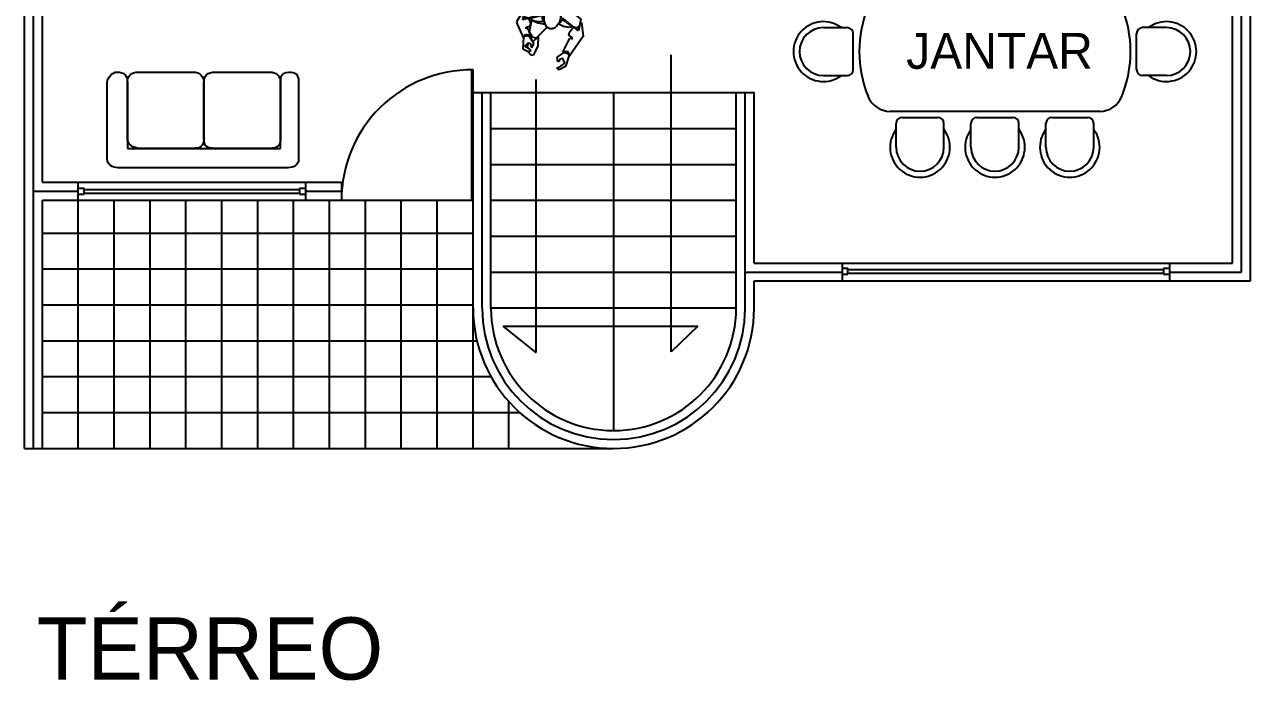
# Model space of a CAD drawing. Header units: millimetres. Extents: x 686.5 to 717.1, y 236.1 to 261.6.
# Drawn here: x 688.889 to 691.452, y 236.112 to 237.483 of the extents above; entities that cross this region are included whole.
import ezdxf

# ---------------------------------------------------------------- set-up
doc = ezdxf.new("R2010")
doc.units = ezdxf.units.MM
doc.linetypes.add('ACAD_ISO04W100', pattern=[30.5, 24, -3, 0.5, -3])
for name, color, linetype in [('3', 1, 'Continuous'), ('EJE', 4, 'ACAD_ISO04W100'), ('ESCALERAS', 5, 'Continuous'), ('LETREROS', 31, 'Continuous'), ('MUE', 2, 'Continuous'), ('MURO1', 3, 'Continuous'), ('PUERTAS', 191, 'Continuous'), ('VENTANAS', 111, 'Continuous')]:
    doc.layers.add(name, color=color, linetype=linetype)

# ---------------------------------------------------------------- blocks, each defined once
blk = doc.blocks.new('PERSON')
at = {"layer": '3', "color": 2, "linetype": 'Continuous'}
for p, q in [((-0.267, 0.155), (-0.255, 0.255)), ((-0.255, 0.255), (-0.208, 0.292)), ((-0.208, 0.267), (-0.243, 0.23)), ((-0.243, 0.23), (-0.22, 0.192)), ((-0.208, 0.292), (-0.184, 0.28)), ((-0.184, 0.28), (-0.208, 0.267)), ((-0.196, 0.217), (-0.184, 0.23)), ((-0.196, 0.205), (-0.196, 0.217)), ((-0.184, 0.23), (-0.172, 0.192)), ((0.006, 0.13), (0.03, 0.217)), ((0.03, 0.217), (0.042, 0.217)), ((0.042, 0.217), (0.065, 0.205)), ((-0.338, 0.005), (-0.267, 0.167)), ((-0.267, 0.167), (-0.255, 0.13)), ((-0.243, 0.142), (-0.267, 0.155)), ((-0.255, 0.13), (-0.232, 0.13)), ((-0.208, 0.142), (-0.243, 0.017)), ((-0.22, 0.142), (-0.243, 0.142)), ((-0.232, 0.13), (-0.208, 0.142)), ((-0.22, 0.192), (-0.196, 0.205)), ((-0.172, 0.192), (-0.22, 0.142)), ((0.018, 0.055), (0.006, 0.13)), ((0.053, 0.105), (0.018, 0.055)), ((0.053, 0.155), (0.042, 0.117)), ((0.042, 0.117), (0.089, 0.067)), ((0.077, 0.192), (0.053, 0.18)), ((0.053, 0.18), (0.077, 0.167)), ((0.065, 0.142), (0.053, 0.155)), ((0.089, 0.067), (0.053, 0.105)), ((0.065, 0.205), (0.072, 0.19)), ((0.065, 0.13), (0.065, 0.142)), ((0.089, 0.117), (0.065, 0.13)), ((0.125, 0.18), (0.077, 0.192)), ((0.077, 0.167), (0.113, 0.155)), ((0.084, 0.165), (0.089, 0.155)), ((0.113, 0.155), (0.089, 0.117)), ((0.089, 0.155), (0.089, 0.117)), ((0.137, 0.08), (0.125, 0.18)), ((-0.35, -0.02), (-0.338, 0.005)), ((-0.267, 0.017), (-0.255, 0.005)), ((-0.243, 0.017), (-0.267, 0.017)), ((-0.255, 0.005), (-0.232, -0.008)), ((0.006, 0.03), (-0.041, -0.039)), ((0.03, 0.067), (0.006, 0.03)), ((0.065, 0.067), (0.03, 0.067)), ((0.101, 0.03), (0.065, 0.067)), ((0.077, 0.067), (0.113, 0.005)), ((0.101, 0.055), (0.077, 0.067)), ((0.089, 0.067), (0.113, 0.067)), ((0.125, 0.055), (0.101, 0.055)), ((0.101, -0.07), (0.101, 0.03)), ((0.113, 0.067), (0.137, 0.08)), ((0.113, 0.005), (0.137, 0.005)), ((0.137, 0.092), (0.125, 0.055)), ((0.137, 0.005), (0.125, -0.008)), ((0.208, -0.008), (0.137, 0.092)), ((-0.315, -0.133), (-0.35, -0.02)), ((-0.291, -0.083), (-0.315, -0.133)), ((-0.303, -0.158), (-0.303, -0.058)), ((-0.303, -0.058), (-0.16, -0.133)), ((-0.255, -0.083), (-0.291, -0.083)), ((-0.232, -0.033), (-0.255, -0.083)), ((-0.243, -0.083), (-0.22, -0.07)), ((-0.16, -0.12), (-0.243, -0.083)), ((-0.232, -0.008), (-0.232, -0.033)), ((-0.22, -0.07), (-0.172, -0.07)), ((-0.172, -0.07), (-0.125, -0.083)), ((-0.125, -0.083), (-0.148, -0.108)), ((-0.019, -0.058), (0.053, -0.058)), ((0.042, -0.07), (-0.006, -0.083)), ((-0.006, -0.083), (0.018, -0.108)), ((0.03, -0.133), (0.172, -0.058)), ((0.03, -0.12), (0.113, -0.083)), ((0.089, -0.07), (0.042, -0.07)), ((0.053, -0.058), (0.101, -0.07)), ((0.113, -0.083), (0.089, -0.07)), ((0.125, -0.008), (0.101, -0.02)), ((0.101, -0.02), (0.101, -0.045)), ((0.101, -0.045), (0.125, -0.083)), ((0.125, -0.083), (0.16, -0.083)), ((0.16, -0.083), (0.184, -0.133)), ((0.172, -0.058), (0.172, -0.158)), ((0.184, -0.133), (0.22, -0.033)), ((0.22, -0.033), (0.208, -0.008)), ((-0.303, -0.158), (-0.303, -0.158)), ((-0.16, -0.233), (-0.303, -0.158)), ((-0.232, -0.295), (-0.255, -0.195)), ((-0.255, -0.195), (-0.232, -0.195)), ((-0.232, -0.195), (-0.16, -0.245)), ((-0.148, -0.12), (-0.16, -0.12)), ((-0.16, -0.133), (-0.137, -0.133)), ((-0.137, -0.108), (-0.148, -0.12)), ((-0.148, -0.108), (-0.137, -0.108)), ((-0.137, -0.133), (-0.125, -0.208)), ((-0.006, -0.208), (0.006, -0.133)), ((-0.006, -0.258), (0.113, -0.195)), ((0.006, -0.108), (0.018, -0.12)), ((0.018, -0.108), (0.006, -0.108)), ((0.006, -0.133), (0.03, -0.133)), ((0.018, -0.12), (0.03, -0.12)), ((0.172, -0.158), (0.03, -0.233)), ((0.113, -0.195), (0.077, -0.27)), ((0.172, -0.158), (0.172, -0.158)), ((-0.232, -0.27), (-0.208, -0.37)), ((-0.184, -0.32), (-0.232, -0.27)), ((-0.137, -0.308), (-0.232, -0.295)), ((-0.077, -0.283), (-0.184, -0.32)), ((0.03, -0.233), (-0.16, -0.233)), ((-0.16, -0.245), (-0.006, -0.258)), ((-0.065, -0.27), (-0.137, -0.308)), ((-0.137, -0.408), (-0.077, -0.283)), ((-0.125, -0.208), (-0.089, -0.233)), ((-0.089, -0.233), (-0.03, -0.233)), ((-0.006, -0.283), (-0.065, -0.27)), ((-0.03, -0.233), (-0.006, -0.208)), ((0.077, -0.27), (-0.006, -0.283)), ((-0.208, -0.37), (-0.172, -0.408)), ((-0.172, -0.408), (-0.137, -0.408))]:
    blk.add_line(p, q, dxfattribs=at)
for centre, radius, start, end in [((0.004, -0.133), 0.141, 163.6556, 180), ((-0.03, -0.123), 0.105, 144.7016, 163.6556), ((-0.052, -0.107), 0.0785, 120.3297, 144.7016), ((-0.066, -0.084), 0.0511, 90, 120.3297), ((-0.066, -0.084), 0.0511, 59.6703, 90), ((-0.08, -0.107), 0.0785, 35.2984, 59.6703), ((-0.101, -0.123), 0.105, 16.3444, 35.2984), ((-0.136, -0.133), 0.141, 360, 16.3444), ((0.004, -0.133), 0.141, 180, 196.3444), ((-0.03, -0.143), 0.105, 196.3444, 215.2984), ((-0.052, -0.159), 0.0785, 215.2984, 239.6703), ((-0.08, -0.159), 0.0785, 300.3297, 324.7016), ((-0.101, -0.143), 0.105, 324.7016, 343.6556), ((-0.136, -0.133), 0.141, 343.6556, 0), ((-0.066, -0.182), 0.0511, 239.6703, 270), ((-0.066, -0.182), 0.0511, 270, 300.3297)]:
    blk.add_arc(centre, radius, start, end, dxfattribs=at)
blk = doc.blocks.new('COMEDOR1')
at = {"layer": '3', "color": 2}
for p, q in [((-0.837, 0.826), (-0.837, 0.626)), ((-0.437, 0.826), (-0.437, 0.626)), ((-0.211, 0.826), (-0.211, 0.626)), ((0.189, 0.826), (0.189, 0.626)), ((0.415, 0.826), (0.415, 0.626)), ((0.815, 0.826), (0.815, 0.626)), ((0.865, 0.526), (-0.887, 0.526)), ((-0.787, 0.576), (-0.487, 0.576)), ((-0.161, 0.576), (0.139, 0.576)), ((0.465, 0.576), (0.765, 0.576)), ((-1.445, 0.226), (-1.245, 0.226)), ((1.423, 0.226), (1.223, 0.226)), ((-1.195, -0.124), (-1.195, 0.176)), ((1.173, -0.124), (1.173, 0.176)), ((-1.445, -0.174), (-1.245, -0.174)), ((1.423, -0.174), (1.223, -0.174)), ((0.865, -0.474), (-0.887, -0.474)), ((-0.837, -0.774), (-0.837, -0.574)), ((-0.787, -0.524), (-0.487, -0.524)), ((-0.437, -0.774), (-0.437, -0.574)), ((-0.211, -0.774), (-0.211, -0.574)), ((-0.161, -0.524), (0.139, -0.524)), ((0.189, -0.774), (0.189, -0.574)), ((0.415, -0.774), (0.415, -0.574)), ((0.465, -0.524), (0.765, -0.524)), ((0.815, -0.774), (0.815, -0.574))]:
    blk.add_line(p, q, dxfattribs=at)
for centre, radius, start, end in [((-0.637, 0.826), 0.25, 323.1301, 216.8699), ((-0.637, 0.826), 0.2, 360, 180), ((-0.011, 0.826), 0.25, 323.1301, 216.8699), ((-0.011, 0.826), 0.2, 360, 180), ((0.615, 0.826), 0.25, 323.1301, 216.8699), ((0.615, 0.826), 0.2, 360, 180), ((-0.787, 0.626), 0.05, 180, 270), ((-0.487, 0.626), 0.05, 270, 360), ((-0.161, 0.626), 0.05, 180, 270), ((0.139, 0.626), 0.05, 270, 360), ((0.465, 0.626), 0.05, 180, 270), ((0.765, 0.626), 0.05, 270, 360), ((-0.887, 0.326), 0.2, 90, 157.9757), ((0.865, 0.326), 0.2, 22.0243, 90), ((-0.145, 0.026), 1, 157.9757, 202.0243), ((0.123, 0.026), 1, 337.9757, 22.0243), ((-1.445, 0.026), 0.25, 53.1301, 306.8699), ((-1.445, 0.026), 0.2, 90, 270), ((-1.245, 0.176), 0.05, 360, 90), ((1.223, 0.176), 0.05, 90, 180), ((1.423, 0.026), 0.25, 233.1301, 126.8699), ((1.423, 0.026), 0.2, 270, 90), ((-1.245, -0.124), 0.05, 270, 360), ((1.223, -0.124), 0.05, 180, 270), ((-0.887, -0.274), 0.2, 202.0243, 270), ((0.865, -0.274), 0.2, 270, 337.9757), ((-0.787, -0.574), 0.05, 90, 180), ((-0.487, -0.574), 0.05, 360, 90), ((-0.161, -0.574), 0.05, 90, 180), ((0.139, -0.574), 0.05, 360, 90), ((0.465, -0.574), 0.05, 90, 180), ((0.765, -0.574), 0.05, 360, 90), ((-0.637, -0.774), 0.25, 143.1301, 36.8699), ((-0.011, -0.774), 0.25, 143.1301, 36.8699), ((0.615, -0.774), 0.25, 143.1301, 36.8699), ((-0.637, -0.774), 0.2, 180, 360), ((-0.011, -0.774), 0.2, 180, 360), ((0.615, -0.774), 0.2, 180, 360)]:
    blk.add_arc(centre, radius, start, end, dxfattribs=at)
blk = doc.blocks.new('SILLON2')
at = {"color": 2}
for p, q in [((-0.746, 0.51), (-0.731, 0.515)), ((-0.746, 0.51), (-0.731, 0.515)), ((-0.731, 0.515), (-0.713, 0.518)), ((-0.731, 0.515), (-0.713, 0.518)), ((-0.713, 0.518), (-0.695, 0.52)), ((-0.713, 0.518), (-0.695, 0.52)), ((-0.695, 0.52), (0.728, 0.52)), ((-0.695, 0.52), (-0.695, 0.52)), ((-0.695, 0.52), (0.728, 0.52)), ((0.728, 0.52), (0.745, 0.518)), ((0.728, 0.52), (0.745, 0.518)), ((0.745, 0.518), (0.76, 0.515)), ((0.745, 0.518), (0.76, 0.515)), ((0.76, 0.515), (0.775, 0.51)), ((0.76, 0.515), (0.775, 0.51)), ((-0.783, 0.449), (-0.782, 0.464)), ((-0.783, 0.449), (-0.782, 0.464)), ((-0.783, -0.2), (-0.783, 0.449)), ((-0.783, -0.2), (-0.783, 0.449)), ((-0.782, 0.464), (-0.777, 0.479)), ((-0.782, 0.464), (-0.777, 0.479)), ((-0.777, 0.479), (-0.77, 0.491)), ((-0.777, 0.479), (-0.77, 0.491)), ((-0.77, 0.491), (-0.758, 0.501)), ((-0.77, 0.491), (-0.758, 0.501)), ((-0.758, 0.501), (-0.746, 0.51)), ((-0.758, 0.501), (-0.746, 0.51)), ((0.775, 0.51), (0.788, 0.501)), ((0.775, 0.51), (0.788, 0.501)), ((0.788, 0.501), (0.8, 0.491)), ((0.788, 0.501), (0.8, 0.491)), ((0.8, 0.491), (0.808, 0.479)), ((0.8, 0.491), (0.808, 0.479)), ((0.808, 0.479), (0.815, 0.464)), ((0.808, 0.479), (0.815, 0.464)), ((0.815, 0.464), (0.817, 0.449)), ((0.815, 0.464), (0.817, 0.449)), ((0.817, 0.449), (0.817, -0.192)), ((0.817, 0.449), (0.817, 0.449)), ((0.817, 0.449), (0.817, -0.192)), ((-0.633, 0.359), (-0.633, 0.359)), ((0.648, 0.359), (-0.633, 0.359)), ((-0.633, 0.359), (-0.633, -0.192)), ((-0.633, 0.359), (-0.633, -0.192)), ((0.648, 0.359), (-0.633, 0.359)), ((-0.631, 0.295), (-0.626, 0.314)), ((-0.631, 0.295), (-0.626, 0.314)), ((-0.626, 0.314), (-0.618, 0.331)), ((-0.626, 0.314), (-0.618, 0.331)), ((-0.618, 0.331), (-0.608, 0.342)), ((-0.618, 0.331), (-0.608, 0.342)), ((-0.608, 0.342), (-0.594, 0.351)), ((-0.608, 0.342), (-0.594, 0.351)), ((-0.594, 0.351), (-0.579, 0.356)), ((-0.594, 0.351), (-0.579, 0.356)), ((-0.579, 0.356), (-0.562, 0.357)), ((-0.579, 0.356), (-0.562, 0.357)), ((-0.562, 0.357), (-0.544, 0.359)), ((-0.562, 0.357), (-0.544, 0.359)), ((-0.544, 0.359), (-0.544, 0.359)), ((-0.544, 0.359), (-0.09, 0.359)), ((-0.544, 0.359), (-0.09, 0.359)), ((-0.09, 0.359), (-0.065, 0.357)), ((-0.09, 0.359), (-0.065, 0.357)), ((-0.065, 0.357), (-0.045, 0.356)), ((-0.065, 0.357), (-0.045, 0.356)), ((-0.045, 0.356), (-0.027, 0.351)), ((-0.045, 0.356), (-0.027, 0.351)), ((-0.027, 0.351), (-0.013, 0.342)), ((-0.027, 0.351), (-0.013, 0.342)), ((-0.013, 0.342), (-0.003, 0.331)), ((-0.013, 0.342), (-0.003, 0.331)), ((-0.003, 0.331), (0.003, 0.314)), ((-0.003, 0.331), (0.003, 0.314)), ((0.003, 0.314), (0.007, 0.295)), ((0.003, 0.314), (0.007, 0.295)), ((0.01, 0.295), (0.015, 0.314)), ((0.01, 0.295), (0.015, 0.314)), ((0.015, 0.314), (0.022, 0.331)), ((0.015, 0.314), (0.022, 0.331)), ((0.022, 0.331), (0.033, 0.342)), ((0.022, 0.331), (0.033, 0.342)), ((0.033, 0.342), (0.045, 0.351)), ((0.033, 0.342), (0.045, 0.351)), ((0.045, 0.351), (0.06, 0.356)), ((0.045, 0.351), (0.06, 0.356)), ((0.06, 0.356), (0.079, 0.357)), ((0.06, 0.356), (0.079, 0.357)), ((0.079, 0.357), (0.097, 0.359)), ((0.079, 0.357), (0.097, 0.359)), ((0.097, 0.359), (0.097, 0.359)), ((0.097, 0.359), (0.551, 0.359)), ((0.097, 0.359), (0.551, 0.359)), ((0.551, 0.359), (0.567, 0.357)), ((0.551, 0.359), (0.567, 0.357)), ((0.567, 0.357), (0.584, 0.352)), ((0.567, 0.357), (0.584, 0.352)), ((0.584, 0.352), (0.601, 0.346)), ((0.584, 0.352), (0.601, 0.346)), ((0.601, 0.346), (0.616, 0.334)), ((0.601, 0.346), (0.616, 0.334)), ((0.616, 0.334), (0.629, 0.322)), ((0.616, 0.334), (0.629, 0.322)), ((0.629, 0.322), (0.639, 0.307)), ((0.629, 0.322), (0.639, 0.307)), ((0.648, -0.192), (0.648, 0.359)), ((0.648, -0.192), (0.648, 0.359)), ((-0.633, 0.27), (-0.631, 0.295)), ((-0.633, 0.27), (-0.631, 0.295)), ((-0.633, -0.192), (-0.633, 0.27)), ((-0.633, -0.192), (-0.633, 0.27)), ((0.007, 0.295), (0.008, 0.27)), ((0.007, 0.295), (0.008, 0.27)), ((0.008, 0.27), (0.01, 0.295)), ((0.008, 0.27), (0.01, 0.295)), ((0.008, 0.27), (0.008, -0.192)), ((0.008, 0.27), (0.008, 0.27)), ((0.008, 0.27), (0.008, -0.192)), ((0.008, -0.192), (0.008, 0.27)), ((0.008, -0.192), (0.008, 0.27)), ((0.639, 0.307), (0.646, 0.289)), ((0.639, 0.307), (0.646, 0.289)), ((0.646, 0.289), (0.648, 0.27)), ((0.646, 0.289), (0.648, 0.27)), ((0.648, 0.27), (0.648, -0.192)), ((0.648, 0.27), (0.648, 0.27)), ((0.648, 0.27), (0.648, -0.192)), ((-0.783, -0.2), (-0.783, -0.2)), ((-0.782, -0.222), (-0.783, -0.2)), ((-0.782, -0.222), (-0.783, -0.2)), ((-0.633, -0.203), (-0.634, -0.217)), ((-0.633, -0.203), (-0.634, -0.217)), ((-0.633, -0.192), (-0.633, -0.192)), ((-0.631, -0.21), (-0.633, -0.192)), ((-0.631, -0.21), (-0.633, -0.192)), ((-0.633, -0.192), (-0.633, -0.203)), ((-0.633, -0.192), (-0.633, -0.203)), ((0.008, -0.192), (0.007, -0.21)), ((0.008, -0.192), (0.007, -0.21)), ((0.008, -0.192), (0.008, -0.192)), ((0.01, -0.21), (0.008, -0.192)), ((0.01, -0.21), (0.008, -0.192)), ((0.648, -0.192), (0.646, -0.21)), ((0.648, -0.192), (0.646, -0.21)), ((0.648, -0.192), (0.648, -0.192)), ((0.649, -0.21), (0.648, -0.192)), ((0.649, -0.21), (0.648, -0.192)), ((0.817, -0.192), (0.815, -0.208)), ((0.817, -0.192), (0.815, -0.208)), ((-0.778, -0.238), (-0.782, -0.222)), ((-0.778, -0.238), (-0.782, -0.222)), ((-0.772, -0.252), (-0.778, -0.238)), ((-0.772, -0.252), (-0.778, -0.238)), ((-0.768, -0.259), (-0.772, -0.252)), ((-0.768, -0.259), (-0.772, -0.252)), ((-0.763, -0.264), (-0.768, -0.259)), ((-0.763, -0.264), (-0.768, -0.259)), ((-0.751, -0.272), (-0.763, -0.264)), ((-0.751, -0.272), (-0.763, -0.264)), ((-0.738, -0.277), (-0.751, -0.272)), ((-0.738, -0.277), (-0.751, -0.272)), ((-0.721, -0.279), (-0.738, -0.277)), ((-0.721, -0.279), (-0.738, -0.277)), ((-0.703, -0.28), (-0.721, -0.279)), ((-0.703, -0.28), (-0.721, -0.279)), ((-0.679, -0.277), (-0.703, -0.28)), ((-0.679, -0.277), (-0.703, -0.28)), ((-0.663, -0.27), (-0.679, -0.277)), ((-0.663, -0.27), (-0.679, -0.277)), ((-0.656, -0.265), (-0.663, -0.27)), ((-0.656, -0.265), (-0.663, -0.27)), ((-0.649, -0.259), (-0.656, -0.265)), ((-0.649, -0.259), (-0.656, -0.265)), ((-0.641, -0.247), (-0.649, -0.259)), ((-0.641, -0.247), (-0.649, -0.259)), ((-0.636, -0.232), (-0.641, -0.247)), ((-0.636, -0.232), (-0.641, -0.247)), ((-0.634, -0.217), (-0.636, -0.232)), ((-0.634, -0.217), (-0.636, -0.232)), ((-0.626, -0.228), (-0.631, -0.21)), ((-0.626, -0.228), (-0.631, -0.21)), ((-0.618, -0.243), (-0.626, -0.228)), ((-0.618, -0.243), (-0.626, -0.228)), ((-0.616, -0.247), (-0.618, -0.243)), ((-0.616, -0.247), (-0.618, -0.243)), ((-0.613, -0.25), (-0.616, -0.247)), ((-0.613, -0.25), (-0.616, -0.247)), ((-0.608, -0.257), (-0.613, -0.25)), ((-0.608, -0.257), (-0.613, -0.25)), ((-0.594, -0.267), (-0.608, -0.257)), ((-0.594, -0.267), (-0.608, -0.257)), ((-0.579, -0.274), (-0.594, -0.267)), ((-0.579, -0.274), (-0.594, -0.267)), ((-0.562, -0.279), (-0.579, -0.274)), ((-0.562, -0.279), (-0.579, -0.274)), ((-0.544, -0.28), (-0.562, -0.279)), ((-0.544, -0.28), (-0.562, -0.279)), ((-0.09, -0.28), (-0.544, -0.28)), ((-0.09, -0.28), (-0.544, -0.28)), ((-0.065, -0.279), (-0.09, -0.28)), ((-0.065, -0.279), (-0.09, -0.28)), ((-0.09, -0.28), (-0.09, -0.28)), ((-0.045, -0.274), (-0.065, -0.279)), ((-0.045, -0.274), (-0.065, -0.279)), ((-0.027, -0.267), (-0.045, -0.274)), ((-0.027, -0.267), (-0.045, -0.274)), ((-0.013, -0.257), (-0.027, -0.267)), ((-0.013, -0.257), (-0.027, -0.267)), ((-0.003, -0.243), (-0.013, -0.257)), ((-0.003, -0.243), (-0.013, -0.257)), ((0.003, -0.228), (-0.003, -0.243)), ((0.003, -0.228), (-0.003, -0.243)), ((0.007, -0.21), (0.003, -0.228)), ((0.007, -0.21), (0.003, -0.228)), ((0.015, -0.228), (0.01, -0.21)), ((0.015, -0.228), (0.01, -0.21)), ((0.022, -0.243), (0.015, -0.228)), ((0.022, -0.243), (0.015, -0.228)), ((0.033, -0.257), (0.022, -0.243)), ((0.033, -0.257), (0.022, -0.243)), ((0.045, -0.267), (0.033, -0.257)), ((0.045, -0.267), (0.033, -0.257)), ((0.06, -0.274), (0.045, -0.267)), ((0.06, -0.274), (0.045, -0.267)), ((0.079, -0.279), (0.06, -0.274)), ((0.079, -0.279), (0.06, -0.274)), ((0.097, -0.28), (0.079, -0.279)), ((0.097, -0.28), (0.079, -0.279)), ((0.551, -0.28), (0.097, -0.28)), ((0.551, -0.28), (0.097, -0.28)), ((0.576, -0.279), (0.551, -0.28)), ((0.576, -0.279), (0.551, -0.28)), ((0.551, -0.28), (0.551, -0.28)), ((0.596, -0.274), (0.576, -0.279)), ((0.596, -0.274), (0.576, -0.279)), ((0.612, -0.267), (0.596, -0.274)), ((0.612, -0.267), (0.596, -0.274)), ((0.626, -0.257), (0.612, -0.267)), ((0.626, -0.257), (0.612, -0.267)), ((0.636, -0.243), (0.626, -0.257)), ((0.636, -0.243), (0.626, -0.257)), ((0.643, -0.228), (0.636, -0.243)), ((0.643, -0.228), (0.636, -0.243)), ((0.646, -0.21), (0.643, -0.228)), ((0.646, -0.21), (0.643, -0.228)), ((0.651, -0.228), (0.649, -0.21)), ((0.651, -0.228), (0.649, -0.21)), ((0.658, -0.243), (0.651, -0.228)), ((0.658, -0.243), (0.651, -0.228)), ((0.666, -0.257), (0.658, -0.243)), ((0.666, -0.257), (0.658, -0.243)), ((0.678, -0.267), (0.666, -0.257)), ((0.678, -0.267), (0.666, -0.257)), ((0.693, -0.274), (0.678, -0.267)), ((0.693, -0.274), (0.678, -0.267)), ((0.713, -0.279), (0.693, -0.274)), ((0.713, -0.279), (0.693, -0.274)), ((0.736, -0.28), (0.713, -0.279)), ((0.736, -0.28), (0.713, -0.279)), ((0.75, -0.279), (0.736, -0.28)), ((0.75, -0.279), (0.736, -0.28)), ((0.763, -0.272), (0.75, -0.279)), ((0.763, -0.272), (0.75, -0.279)), ((0.776, -0.264), (0.763, -0.272)), ((0.776, -0.264), (0.763, -0.272)), ((0.783, -0.259), (0.776, -0.264)), ((0.783, -0.259), (0.776, -0.264)), ((0.79, -0.252), (0.783, -0.259)), ((0.79, -0.252), (0.783, -0.259)), ((0.8, -0.238), (0.79, -0.252)), ((0.8, -0.238), (0.79, -0.252)), ((0.808, -0.223), (0.8, -0.238)), ((0.808, -0.223), (0.8, -0.238)), ((0.815, -0.208), (0.808, -0.223)), ((0.815, -0.208), (0.808, -0.223))]:
    blk.add_line(p, q, dxfattribs=at)

msp = doc.modelspace()

# ---------------------------------------------------------------- linework, layer by layer
at = {"layer": 'EJE'}
for p, q in [((688.9081, 236.5966), (688.9081, 238.1841)), ((691.4331, 236.9653), (691.4331, 238.1841)), ((689.8456, 236.8895), (689.8456, 237.3403)), ((690.3956, 236.8895), (690.3956, 237.3403)), ((688.9081, 237.1341), (689.0018, 237.1341)), ((689.4768, 237.1341), (689.5518, 237.1341)), ((690.3956, 236.9653), (690.5982, 236.9653)), ((691.2823, 236.9653), (691.4331, 236.9653))]:
    msp.add_line(p, q, dxfattribs=at)
msp.add_arc((690.1206, 236.8903), 0.275, 180.175, 359.825, dxfattribs=at)
at = {"layer": 'ESCALERAS'}
for p, q in [((689.8643, 237.3403), (690.3768, 237.3403)), ((690.1206, 237.3403), (690.1206, 236.6341)), ((689.8643, 237.2653), (690.3768, 237.2653)), ((689.8643, 237.1903), (690.3768, 237.1903)), ((689.8643, 237.1153), (690.3768, 237.1153)), ((689.8643, 237.0403), (690.3768, 237.0403)), ((689.8643, 236.9653), (690.3768, 236.9653)), ((689.8643, 236.8903), (690.3768, 236.8903))]:
    msp.add_line(p, q, dxfattribs=at)
at = {"layer": 'MUE'}
for p, q in [((690.241, 236.7982), (690.241, 237.4194)), ((689.9581, 237.3676), (689.9581, 236.7979)), ((689.0018, 236.5966), (689.0018, 237.1153)), ((689.0768, 236.5966), (689.0768, 237.1153)), ((689.1518, 236.5966), (689.1518, 237.1153)), ((689.2268, 236.5966), (689.2268, 237.1153)), ((689.3018, 236.5966), (689.3018, 237.1153)), ((689.3768, 236.5966), (689.3768, 237.1153)), ((689.4518, 236.5966), (689.4518, 237.1153)), ((689.5268, 236.5966), (689.5268, 237.1153)), ((689.6018, 236.5966), (689.6018, 237.1153)), ((689.6768, 236.5966), (689.6768, 237.1153)), ((689.7518, 236.5966), (689.7518, 237.1153)), ((688.9268, 237.0466), (689.8268, 237.0466)), ((688.9268, 236.9716), (689.8268, 236.9716)), ((688.9268, 236.8966), (689.8268, 236.8966)), ((689.8268, 236.5966), (689.8268, 236.8895)), ((689.8895, 236.8518), (690.2965, 236.8518)), ((689.9598, 236.7964), (689.8895, 236.8518)), ((690.2965, 236.8518), (690.241, 236.7982)), ((688.9268, 236.8216), (689.835, 236.8216)), ((688.9268, 236.7466), (689.8644, 236.7466)), ((689.9018, 236.5966), (689.9018, 236.6943)), ((688.9268, 236.6716), (689.9245, 236.6716)), ((688.9268, 236.5966), (690.1206, 236.5966))]:
    msp.add_line(p, q, dxfattribs=at)
at = {"layer": 'MURO1'}
for p, q in [((688.8893, 236.5966), (688.8893, 238.1841)), ((688.9268, 237.1528), (688.9268, 238.1841)), ((691.4518, 236.9466), (691.4518, 238.1841)), ((691.4143, 236.9841), (691.4143, 237.8466)), ((689.8268, 237.1153), (689.8268, 237.3403)), ((689.8268, 237.3403), (689.8643, 237.3403)), ((689.8643, 236.8895), (689.8643, 237.3403)), ((690.3768, 236.8895), (690.3768, 237.3403)), ((690.3768, 237.3403), (690.4143, 237.3403)), ((690.4143, 236.9841), (690.4143, 237.3403)), ((688.9268, 237.1528), (689.5518, 237.1528)), ((689.0018, 237.1153), (689.0018, 237.1528)), ((689.4768, 237.1528), (689.4768, 237.1153)), ((689.5518, 237.1528), (689.5518, 237.1153)), ((688.9268, 236.5966), (688.9268, 237.1153)), ((688.9268, 237.1153), (689.5518, 237.1153)), ((689.8268, 236.8895), (689.8268, 237.1153)), ((690.4143, 236.9841), (691.4143, 236.9841)), ((690.5982, 236.9841), (690.5982, 236.9466)), ((691.2823, 236.9841), (691.2823, 236.9466)), ((690.4143, 236.8895), (690.4143, 236.9466)), ((690.4143, 236.9466), (691.4518, 236.9466)), ((688.8893, 236.5966), (688.9268, 236.5966))]:
    msp.add_line(p, q, dxfattribs=at)
for radius, start, end in [(0.2938, 180.1639, 359.8361), (0.2563, 180.1879, 359.8121)]:
    msp.add_arc((690.1206, 236.8903), radius, start, end, dxfattribs=at)
at = {"layer": 'PUERTAS'}
for p, q in [((689.8243, 237.1153), (689.8243, 237.3878)), ((689.8268, 237.1153), (689.8268, 237.3878)), ((689.5518, 237.1153), (689.8268, 237.1153))]:
    msp.add_line(p, q, dxfattribs=at)
msp.add_arc((689.8243, 237.1153), 0.2725, 89.4743, 180, dxfattribs=at)
at = {"layer": 'VENTANAS'}
for p, q in [((689.0018, 237.1403), (689.0143, 237.1403)), ((689.0143, 237.1278), (689.0143, 237.1403)), ((689.0143, 237.1378), (689.4643, 237.1378)), ((689.4643, 237.1403), (689.4643, 237.1278)), ((689.4643, 237.1403), (689.4768, 237.1403)), ((689.0018, 237.1278), (689.0143, 237.1278)), ((689.0143, 237.1303), (689.4643, 237.1303)), ((689.4643, 237.1278), (689.4768, 237.1278)), ((690.598, 236.9732), (690.6105, 236.9732)), ((690.598, 236.9607), (690.6105, 236.9607)), ((690.6105, 236.9607), (690.6105, 236.9732)), ((690.6105, 236.9707), (691.2698, 236.9707)), ((690.6105, 236.9632), (691.2698, 236.9632)), ((691.2698, 236.9732), (691.2698, 236.9607)), ((691.2698, 236.9732), (691.2823, 236.9732)), ((691.2698, 236.9607), (691.2823, 236.9607))]:
    msp.add_line(p, q, dxfattribs=at)

# ---------------------------------------------------------------- block references
at = {"layer": 'MUE', "yscale": 0.25, "zscale": 0.25}
for name, p, xscale, rotation in [('PERSON', (689.9701, 237.4696), 0.2499999999999885, 168.8331455570889), ('SILLON2', (689.2663, 237.3132), 0.25, 180)]:
    msp.add_blockref(name, p, dxfattribs=dict(at, xscale=xscale, rotation=rotation))
at = {"layer": 'MURO1', "xscale": 0.25, "yscale": 0.25, "zscale": 0.25}
msp.add_blockref('COMEDOR1', (690.9204, 237.4195), dxfattribs=at)

# ---------------------------------------------------------------- texts
at = {"layer": 'LETREROS', "color": 1}
msp.add_text('JANTAR', height=0.075, dxfattribs=at).set_placement((690.7323, 237.39))
at = {"layer": 'LETREROS', "color": 2}
msp.add_text('TÉRREO', height=0.13, dxfattribs=at).set_placement((688.9147, 236.1135))

doc.saveas('drawing.dxf')
